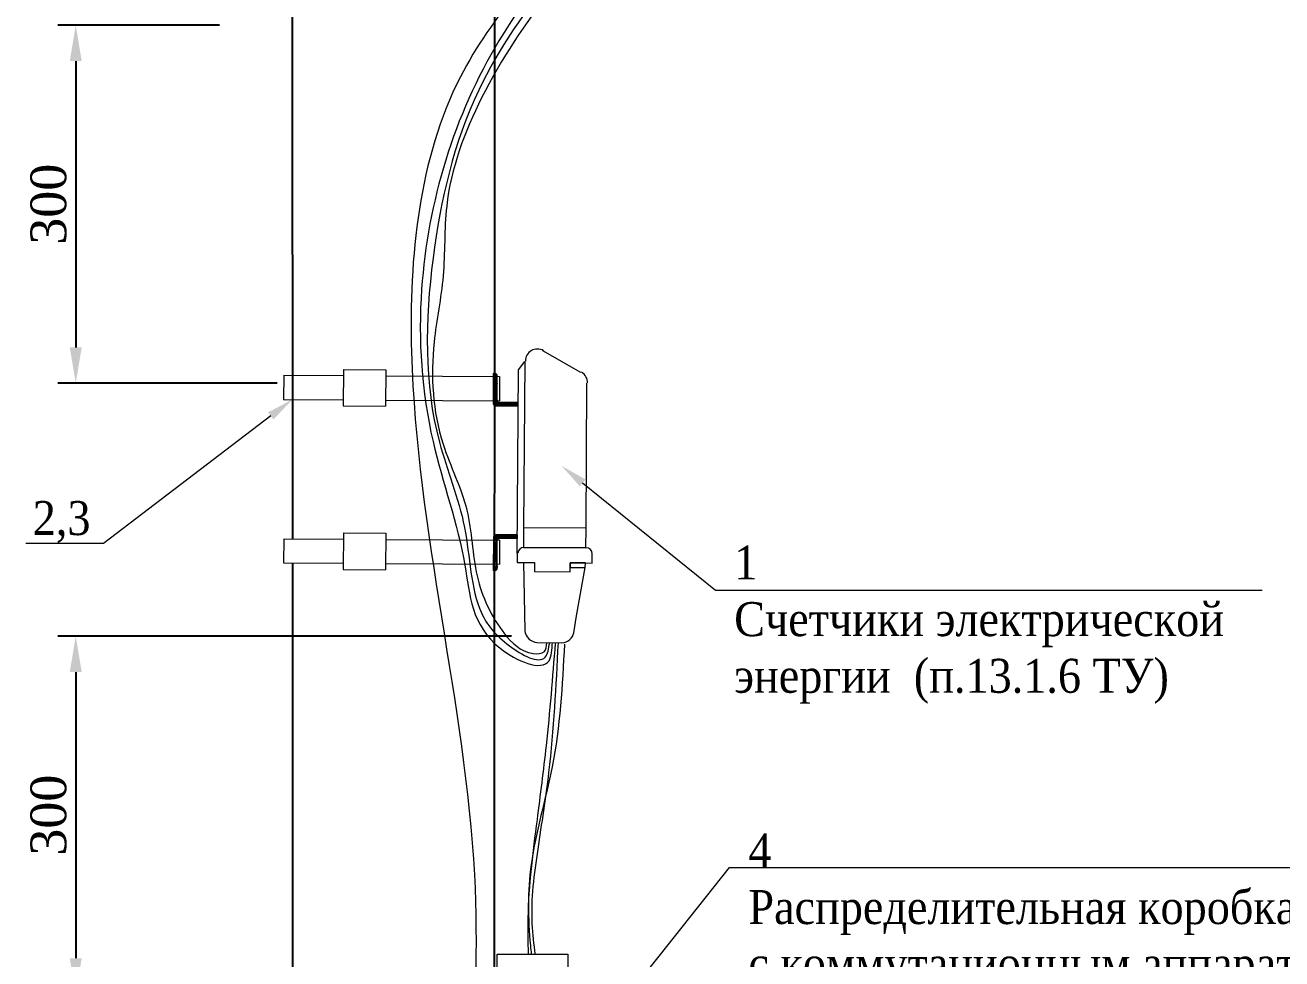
# Model space of a CAD drawing. Header units: millimetres. Extents: x 2174 to 9129, y 1758 to 2055.
# Drawn here: x 6657.2 to 6745, y 1948.9 to 2014.1 of the extents above; entities that cross this region are included whole.
import ezdxf
from ezdxf import colors
from ezdxf.entities.mleader import LeaderData, LeaderLine
from ezdxf.math import Vec2, Vec3

# ---------------------------------------------------------------- set-up
doc = ezdxf.new("R2010")
doc.units = ezdxf.units.MM
doc.styles.get("Standard").update_dxf_attribs({"font": 'Arial.ttf'})
doc.styles.add('стиль1', font='Times New Roman.ttf', dxfattribs={"width": 0.9, "height": 2})
doc.dimstyles.new('ISO-25', dxfattribs={"dimtxt": 2.5, "dimasz": 2.5, "dimexe": 1.25, "dimexo": 0.625, "dimtad": 1, "dimtxsty": 'Standard', "dimcen": 2.5, "dimadec": 0, "dimazin": 0, "dimtfac": 1, "dimtmove": 0, "dimatfit": 3, "dimfxl": 1, "dimarcsym": 0})

# ---------------------------------------------------------------- blocks, each defined once
blk = doc.blocks.new('*D46')
at = {"color": 0, "lineweight": -2, "transparency": 16777216}
for p, q in [((6670.755, 2014.124), (6659.456, 2014.124)), ((6660.706, 2011.624), (6660.706, 1991.617)), ((6674.781, 1989.117), (6659.456, 1989.117))]:
    blk.add_line(p, q, dxfattribs=at)
at = {"color": 0, "transparency": 16777216}
for points in [[(6660.29, 2011.624), (6661.123, 2011.624), (6660.706, 2014.124)], [(6660.29, 1991.617), (6661.123, 1991.617), (6660.706, 1989.117)]]:
    blk.add_solid(points, dxfattribs=at)
at = {"layer": 'Defpoints', "color": 0, "transparency": 16777216}
for p in [(6671.38, 2014.124), (6660.706, 1989.117), (6675.406, 1989.117)]:
    blk.add_point(p, dxfattribs=at)
at = {"color": 0, "transparency": 16777216, "insert": (6658.81, 2001.62), "char_height": 2.5, "attachment_point": 5, "rotation": 90}
blk.add_mtext('{\\fTimes New Roman|b0|i0|c204|p18;300}', dxfattribs=at)
blk = doc.blocks.new('*D47')
at = {"color": 0, "lineweight": -2, "transparency": 16777216}
for p, q in [((6691.157, 1971.431), (6659.456, 1971.431)), ((6660.706, 1968.931), (6660.706, 1948.925)), ((6674.781, 1946.425), (6659.456, 1946.425))]:
    blk.add_line(p, q, dxfattribs=at)
at = {"color": 0, "transparency": 16777216}
for points in [[(6660.29, 1968.931), (6661.123, 1968.931), (6660.706, 1971.431)], [(6660.29, 1948.925), (6661.123, 1948.925), (6660.706, 1946.425)]]:
    blk.add_solid(points, dxfattribs=at)
at = {"layer": 'Defpoints', "color": 0, "transparency": 16777216}
for p in [(6691.782, 1971.431), (6660.706, 1946.425), (6675.406, 1946.425)]:
    blk.add_point(p, dxfattribs=at)
at = {"color": 0, "transparency": 16777216, "insert": (6658.81, 1958.928), "char_height": 2.5, "attachment_point": 5, "rotation": 90}
blk.add_mtext('{\\fTimes New Roman|b0|i0|c204|p18;300}', dxfattribs=at)

msp = doc.modelspace()

# ---------------------------------------------------------------- hatches: boundary and pattern name
h = msp.add_hatch(color=0)
h.paths.add_polyline_path([(6690.131, 1989.628), (6689.931, 1989.629), (6690.124, 1987.907)])
h.paths.add_polyline_path([(6689.931, 1989.013), (6690.124, 1987.907), (6689.924, 1987.908)])
h.paths.add_polyline_path([(6690.124, 1987.907), (6689.924, 1987.908)], flags=16)
h.paths.add_polyline_path([(6689.924, 1987.908), (6690.124, 1987.907), (6690.108, 1987.907)], flags=17)
h = msp.add_hatch(color=0)
h.paths.add_polyline_path([(6690.131, 1989.677), (6689.932, 1989.678), (6690.131, 1989.631)])
h.paths.add_polyline_path([(6689.932, 1989.678), (6690.131, 1989.631), (6689.931, 1989.632)])
h = msp.add_hatch(color=0)
h.paths.add_polyline_path([(6690.008, 1989.785), (6689.932, 1989.786), (6690.087, 1989.754)], flags=17)
h.paths.add_polyline_path([(6689.932, 1989.786), (6690.087, 1989.754), (6689.932, 1989.755)])
h = msp.add_hatch(color=0)
h.paths.add_polyline_path([(6690.086, 1989.754), (6689.932, 1989.755)], flags=17)
h.paths.add_polyline_path([(6690.086, 1989.754), (6689.932, 1989.755), (6690.087, 1989.754)])
h = msp.add_hatch(color=0)
h.paths.add_polyline_path([(6690.086, 1989.754), (6689.932, 1989.755), (6690.131, 1989.707)], flags=17)
h.paths.add_polyline_path([(6689.932, 1989.755), (6690.131, 1989.707), (6689.932, 1989.709)])
h = msp.add_hatch(color=0)
h.paths.add_polyline_path([(6690.131, 1989.708), (6690.116, 1989.708), (6689.932, 1989.709)])
h.paths.add_polyline_path([(6690.131, 1989.708), (6689.932, 1989.709), (6690.085, 1989.708)])
h = msp.add_hatch(color=0)
h.paths.add_polyline_path([(6690.131, 1989.708), (6689.932, 1989.709), (6690.131, 1989.677)])
h.paths.add_polyline_path([(6689.932, 1989.709), (6690.131, 1989.677), (6689.932, 1989.678)])
h = msp.add_hatch(color=0)
h.paths.add_polyline_path([(6690.131, 1989.043), (6689.931, 1989.044), (6690.131, 1989.012)])
h.paths.add_polyline_path([(6689.931, 1989.044), (6690.131, 1989.012), (6689.931, 1989.013)])
h = msp.add_hatch(color=0)
h.paths.add_polyline_path([(6690.154, 1987.83), (6689.924, 1987.831), (6690.199, 1987.783)])
h.paths.add_polyline_path([(6689.924, 1987.831), (6690.199, 1987.783), (6689.923, 1987.785)])
h.paths.add_polyline_path([(6690.199, 1987.783), (6689.923, 1987.785)])
h.paths.add_polyline_path([(6689.923, 1987.785), (6690.199, 1987.783)])
h = msp.add_hatch(color=0)
h.paths.add_polyline_path([(6690.199, 1987.783), (6689.923, 1987.785), (6690.23, 1987.753)])
h.paths.add_polyline_path([(6689.923, 1987.785), (6690.23, 1987.753), (6689.923, 1987.755)])
h = msp.add_hatch(color=0)
h.paths.add_polyline_path([(6690.276, 1987.752), (6689.923, 1987.755)])
h.paths.add_polyline_path([(6690.276, 1987.752), (6689.923, 1987.755), (6690.23, 1987.753)])
h = msp.add_hatch(color=0)
h.paths.add_polyline_path([(6690.307, 1987.752), (6689.923, 1987.755)])
h.paths.add_polyline_path([(6690.307, 1987.752), (6689.923, 1987.755), (6690.276, 1987.752)])
h = msp.add_hatch(color=0)
h.paths.add_polyline_path([(6691.605, 1987.743), (6689.923, 1987.755), (6691.604, 1987.697)])
h.paths.add_polyline_path([(6689.923, 1987.755), (6691.604, 1987.697), (6689.923, 1987.709)])
h = msp.add_hatch(color=0)
h.paths.add_polyline_path([(6691.604, 1987.697), (6689.923, 1987.709), (6691.605, 1987.666)], flags=17)
h.paths.add_polyline_path([(6689.923, 1987.709), (6691.605, 1987.666), (6689.923, 1987.678)])
h.paths.add_polyline_path([(6691.605, 1987.666), (6689.923, 1987.678)], flags=16)
h.paths.add_polyline_path([(6689.923, 1987.678), (6691.605, 1987.666)], flags=17)
h = msp.add_hatch(color=0)
h.paths.add_polyline_path([(6691.605, 1987.666), (6689.923, 1987.678), (6691.603, 1987.62)])
h.paths.add_polyline_path([(6689.923, 1987.678), (6691.603, 1987.62), (6689.938, 1987.632)], flags=17)
h = msp.add_hatch(color=0)
h.paths.add_polyline_path([(6690.124, 1987.907), (6689.924, 1987.908), (6690.123, 1987.861)])
h.paths.add_polyline_path([(6689.924, 1987.908), (6690.123, 1987.861), (6689.924, 1987.862)])
h = msp.add_hatch(color=0)
h.paths.add_polyline_path([(6690.123, 1987.861), (6689.924, 1987.862), (6690.154, 1987.83)])
h.paths.add_polyline_path([(6689.924, 1987.862), (6690.154, 1987.83), (6689.924, 1987.831)])
h.paths.add_polyline_path([(6690.154, 1987.83), (6689.924, 1987.831)])
h.paths.add_polyline_path([(6689.924, 1987.831), (6690.154, 1987.83)])
h = msp.add_hatch(color=0)
h.paths.add_polyline_path([(6691.603, 1987.62), (6689.938, 1987.632), (6691.603, 1987.589)], flags=17)
h.paths.add_polyline_path([(6689.938, 1987.632), (6691.603, 1987.589), (6689.953, 1987.601)], flags=17)
h.paths.add_polyline_path([(6691.603, 1987.589), (6689.953, 1987.601), (6689.99, 1987.579)])
h = msp.add_hatch(color=0)
h.paths.add_polyline_path([(6691.603, 1987.589), (6689.99, 1987.581), (6691.603, 1987.543)])
h.paths.add_polyline_path([(6689.99, 1987.581), (6691.603, 1987.543), (6690.029, 1987.554)], flags=17)
h.paths.add_polyline_path([(6691.603, 1987.543), (6690.029, 1987.554), (6690.075, 1987.554)], flags=16)
h = msp.add_hatch(color=0)
h.paths.add_polyline_path([(6690.139, 1978.141), (6689.939, 1978.142), (6690.132, 1977.035)])
h.paths.add_polyline_path([(6689.939, 1978.142), (6690.132, 1976.22), (6689.932, 1976.222)])
h = msp.add_hatch(color=0)
h.paths.add_polyline_path([(6690.139, 1978.171), (6689.94, 1978.173), (6690.139, 1978.141)])
h.paths.add_polyline_path([(6689.94, 1978.173), (6690.139, 1978.141), (6689.939, 1978.142)])
h.paths.add_polyline_path([(6690.139, 1978.141), (6689.939, 1978.142)])
h.paths.add_polyline_path([(6689.939, 1978.142), (6690.139, 1978.141), (6690.124, 1978.141)])
h = msp.add_hatch(color=0)
h.paths.add_polyline_path([(6691.542, 1978.329), (6689.941, 1978.341), (6691.545, 1978.283)], flags=17)
h.paths.add_polyline_path([(6689.941, 1978.341), (6691.545, 1978.283), (6689.94, 1978.295)])
h = msp.add_hatch(color=0)
h.paths.add_polyline_path([(6690.293, 1978.293), (6689.94, 1978.295)])
h.paths.add_polyline_path([(6690.293, 1978.293), (6689.94, 1978.295), (6690.324, 1978.293)])
h = msp.add_hatch(color=0)
h.paths.add_polyline_path([(6690.247, 1978.293), (6689.94, 1978.295)])
h.paths.add_polyline_path([(6690.247, 1978.293), (6689.94, 1978.295), (6690.293, 1978.293)])
h = msp.add_hatch(color=0)
h.paths.add_polyline_path([(6690.247, 1978.293), (6689.94, 1978.295), (6690.216, 1978.263)])
h.paths.add_polyline_path([(6689.94, 1978.295), (6690.216, 1978.263), (6689.94, 1978.265)])
h.paths.add_polyline_path([(6690.216, 1978.263), (6689.94, 1978.265)])
h.paths.add_polyline_path([(6689.94, 1978.265), (6690.216, 1978.263)])
h = msp.add_hatch(color=0)
h.paths.add_polyline_path([(6690.216, 1978.263), (6689.94, 1978.265), (6690.17, 1978.217)])
h.paths.add_polyline_path([(6689.94, 1978.265), (6690.17, 1978.217), (6689.94, 1978.219)])
h.paths.add_polyline_path([(6690.17, 1978.217), (6689.94, 1978.219)])
h.paths.add_polyline_path([(6689.94, 1978.219), (6690.17, 1978.217)])
h = msp.add_hatch(color=0)
h.paths.add_polyline_path([(6690.17, 1978.217), (6689.94, 1978.219), (6690.139, 1978.171)])
h.paths.add_polyline_path([(6689.94, 1978.219), (6690.139, 1978.171), (6689.94, 1978.173)])
h = msp.add_hatch(color=0)
h.paths.add_polyline_path([(6691.543, 1978.406), (6689.958, 1978.418), (6691.542, 1978.36)])
h.paths.add_polyline_path([(6689.958, 1978.418), (6691.542, 1978.36), (6689.941, 1978.372)])
h.paths.add_polyline_path([(6691.542, 1978.36), (6689.941, 1978.372)], flags=16)
h.paths.add_polyline_path([(6689.941, 1978.372), (6691.542, 1978.36)], flags=17)
h = msp.add_hatch(color=0)
h.paths.add_polyline_path([(6691.542, 1978.36), (6689.941, 1978.372), (6691.542, 1978.329)], flags=17)
h.paths.add_polyline_path([(6689.941, 1978.372), (6691.542, 1978.329), (6689.941, 1978.341)])
h = msp.add_hatch(color=0)
h.paths.add_polyline_path([(6691.543, 1978.437), (6689.972, 1978.449), (6691.543, 1978.406)], flags=17)
h.paths.add_polyline_path([(6689.972, 1978.449), (6691.543, 1978.406), (6689.958, 1978.418)])
h = msp.add_hatch(color=0)
h.paths.add_polyline_path([(6691.543, 1978.483), (6690.028, 1978.494), (6691.543, 1978.437)])
h.paths.add_polyline_path([(6690.028, 1978.494), (6691.541, 1978.437), (6689.972, 1978.448)])
h.paths.add_polyline_path([(6691.541, 1978.437), (6690.018, 1978.448), (6689.972, 1978.449)], flags=17)
h = msp.add_hatch(color=0)
h.paths.add_polyline_path([(6691.543, 1978.483), (6690.095, 1978.494)], flags=0)
h.paths.add_polyline_path([(6690.095, 1978.494), (6691.543, 1978.483)], flags=17)
h.paths.add_polyline_path([(6691.543, 1978.483), (6690.095, 1978.494)], flags=16)
h.paths.add_polyline_path([(6691.543, 1978.483), (6690.095, 1978.494), (6690.049, 1978.494)])
h = msp.add_hatch(color=0)
h.paths.add_polyline_path([(6690.108, 1976.092), (6689.932, 1976.12), (6690.085, 1976.073)])
h.paths.add_polyline_path([(6689.932, 1976.12), (6690.085, 1976.073), (6689.931, 1976.074)])
h = msp.add_hatch(color=0)
h.paths.add_polyline_path([(6690.039, 1976.074), (6689.931, 1976.074)])
h.paths.add_polyline_path([(6690.039, 1976.074), (6689.931, 1976.074), (6690.085, 1976.073)])
h = msp.add_hatch(color=0)
h.paths.add_polyline_path([(6690.085, 1976.073), (6689.931, 1976.074), (6690.008, 1976.028)])
h.paths.add_polyline_path([(6689.931, 1976.074), (6690.008, 1976.028), (6689.931, 1976.028)])
h.paths.add_polyline_path([(6690.008, 1976.028), (6689.931, 1976.028)], flags=17)
h.paths.add_polyline_path([(6689.931, 1976.028), (6690.008, 1976.028), (6690.006, 1976.028)])
msp.add_hatch(color=0).paths.add_polyline_path([(6689.962, 1976.028), (6689.931, 1976.028), (6690.008, 1976.028)])
h = msp.add_hatch(color=0)
h.paths.add_polyline_path([(6690.132, 1976.227), (6689.932, 1976.228), (6690.132, 1976.196)])
h.paths.add_polyline_path([(6689.932, 1976.228), (6690.132, 1976.196), (6689.932, 1976.197)])
h = msp.add_hatch(color=0)
h.paths.add_polyline_path([(6690.132, 1976.196), (6689.932, 1976.197), (6690.131, 1976.15)])
h.paths.add_polyline_path([(6689.932, 1976.197), (6690.131, 1976.15), (6689.932, 1976.151)])
h = msp.add_hatch(color=0)
h.paths.add_polyline_path([(6690.131, 1976.15), (6689.932, 1976.151), (6690.131, 1976.119)])
h.paths.add_polyline_path([(6689.932, 1976.151), (6690.131, 1976.119), (6689.932, 1976.12)])
h = msp.add_hatch(color=0)
h.paths.add_polyline_path([(6690.108, 1976.092), (6689.932, 1976.12)], flags=17)
h.paths.add_polyline_path([(6690.108, 1976.092), (6689.932, 1976.12), (6690.131, 1976.119)])

# ---------------------------------------------------------------- linework, layer by layer
at = {"color": 0, "linetype": 'Continuous'}
for p, q in [((6675.835, 2015.004), (6675.847, 1981.201)), ((6689.968, 2015.004), (6689.955, 1947.812)), ((6675.847, 1987.977), (6675.847, 1978.243)), ((6675.847, 1976.555), (6675.847, 1947.812))]:
    msp.add_line(p, q, dxfattribs=at)
at = {"color": 0, "linetype": 'Continuous', "lineweight": 20}
for points in [[(6696.003, 1989.861), (6693.342, 1991.383), (6693.342, 1991.383)], [(6679.417, 1990.072), (6679.401, 1987.524), (6679.401, 1987.524)], [(6679.417, 1990.072), (6682.364, 1990.053), (6682.364, 1990.053)], [(6682.364, 1990.053), (6682.348, 1987.505), (6682.348, 1987.505)], [(6691.561, 1977.212), (6691.645, 1990.059), (6692.079, 1990.639)], [(6692.079, 1990.639), (6692.003, 1979.005), (6692.003, 1979.005)], [(6675.24, 1989.67), (6675.229, 1987.981), (6675.229, 1987.981)], [(6675.24, 1989.67), (6679.415, 1989.642), (6679.415, 1989.642)], [(6682.361, 1989.623), (6690.327, 1989.571), (6690.327, 1989.571)], [(6689.923, 1987.709), (6689.932, 1989.786), (6689.963, 1989.786)], [(6690.327, 1989.571), (6690.316, 1987.883), (6690.316, 1987.883)], [(6696.362, 1978.977), (6696.428, 1989.122), (6696.428, 1989.122)], [(6690.131, 1989.012), (6690.124, 1987.907), (6690.124, 1987.907)], [(6675.229, 1987.981), (6679.404, 1987.954), (6679.404, 1987.954)], [(6679.401, 1987.524), (6682.348, 1987.505), (6682.348, 1987.505)], [(6682.35, 1987.935), (6690.316, 1987.883), (6690.316, 1987.883)], [(6691.603, 1987.543), (6690.075, 1987.554), (6690.075, 1987.554)], [(6690.307, 1987.752), (6691.605, 1987.743), (6691.603, 1987.543)], [(6679.417, 1978.65), (6679.401, 1976.102), (6679.401, 1976.102)], [(6679.417, 1978.65), (6682.364, 1978.63), (6682.364, 1978.63)], [(6682.364, 1978.63), (6682.348, 1976.083), (6682.348, 1976.083)], [(6675.24, 1978.247), (6675.229, 1976.559), (6675.229, 1976.559)], [(6675.24, 1978.247), (6679.415, 1978.22), (6679.415, 1978.22)], [(6682.361, 1978.201), (6690.327, 1978.149), (6690.327, 1978.149)], [(6689.941, 1978.341), (6689.931, 1976.028), (6689.962, 1976.028)], [(6691.543, 1978.483), (6690.095, 1978.494), (6690.095, 1978.494)], [(6690.132, 1976.227), (6690.139, 1978.141), (6690.139, 1978.141)], [(6690.327, 1978.149), (6690.316, 1976.461), (6690.316, 1976.461)], [(6696.353, 1977.611), (6691.994, 1977.639), (6691.994, 1977.639)], [(6691.561, 1977.212), (6691.557, 1976.583), (6691.557, 1976.583)], [(6691.557, 1976.583), (6692.77, 1976.575), (6692.766, 1975.946), (6695.252, 1975.93), (6695.256, 1976.559), (6696.791, 1976.549), (6696.795, 1977.178)], [(6675.229, 1976.559), (6679.404, 1976.532), (6679.404, 1976.532)], [(6679.401, 1976.102), (6682.348, 1976.083), (6682.348, 1976.083)], [(6682.35, 1976.512), (6690.316, 1976.461), (6690.316, 1976.461)], [(6691.987, 1976.58), (6692.079, 1971.821), (6692.079, 1971.821)], [(6695.693, 1972.857), (6696.313, 1976.23), (6696.313, 1976.23)], [(6695.501, 1971.676), (6695.693, 1972.857), (6695.693, 1972.857)], [(6692.933, 1970.987), (6694.667, 1970.976), (6694.667, 1970.976)]]:
    msp.add_lwpolyline(points, dxfattribs=at)
at = {"color": 0, "linetype": 'Continuous', "lineweight": -2}
for points in [[(6689.932, 1989.678), (6690.131, 1989.043), (6689.931, 1989.044)], [(6690.009, 1989.785), (6689.932, 1989.786)], [(6690.009, 1989.785), (6689.932, 1989.786), (6689.963, 1989.786)], [(6690.008, 1989.785), (6689.932, 1989.786), (6690.087, 1989.754)], [(6689.932, 1989.786), (6690.04, 1989.755), (6689.932, 1989.755)], [(6690.086, 1989.754), (6690.086, 1989.754), (6689.932, 1989.755)], [(6690.086, 1989.754), (6689.932, 1989.755), (6690.087, 1989.754)], [(6690.086, 1989.754), (6689.932, 1989.755), (6690.131, 1989.707)], [(6689.932, 1989.755), (6690.085, 1989.708), (6689.932, 1989.709)], [(6690.131, 1989.708), (6690.116, 1989.708), (6689.932, 1989.709)], [(6690.131, 1989.708), (6689.932, 1989.709), (6690.085, 1989.708)], [(6690.131, 1989.708), (6689.932, 1989.709), (6690.131, 1989.677)], [(6689.932, 1989.709), (6690.131, 1989.677), (6689.932, 1989.678)], [(6690.131, 1989.677), (6689.932, 1989.678), (6690.131, 1989.043)], [(6689.931, 1989.013), (6690.124, 1987.907), (6689.924, 1987.908)], [(6690.131, 1989.043), (6689.931, 1989.044), (6690.131, 1989.012)], [(6689.931, 1989.044), (6690.131, 1989.012), (6689.931, 1989.013)], [(6690.131, 1989.012), (6689.931, 1989.013), (6690.124, 1987.907)], [(6689.924, 1987.831), (6690.199, 1987.783), (6689.923, 1987.785)], [(6690.199, 1987.783), (6689.923, 1987.785)], [(6689.923, 1987.785), (6690.199, 1987.783), (6690.199, 1987.783)], [(6690.199, 1987.783), (6689.923, 1987.785), (6690.23, 1987.753)], [(6689.923, 1987.785), (6690.23, 1987.753), (6689.923, 1987.755)], [(6690.276, 1987.752), (6690.276, 1987.752), (6689.923, 1987.755)], [(6690.276, 1987.752), (6689.923, 1987.755), (6690.23, 1987.753)], [(6690.307, 1987.752), (6690.307, 1987.752), (6689.923, 1987.755)], [(6690.307, 1987.752), (6689.923, 1987.755), (6690.276, 1987.752)], [(6691.605, 1987.743), (6689.923, 1987.755), (6691.604, 1987.697)], [(6689.923, 1987.755), (6691.604, 1987.697), (6689.923, 1987.709)], [(6691.604, 1987.697), (6689.923, 1987.709), (6691.605, 1987.666)], [(6689.923, 1987.709), (6691.605, 1987.666), (6689.923, 1987.678)], [(6691.605, 1987.666), (6689.923, 1987.678)], [(6689.923, 1987.678), (6691.605, 1987.666), (6691.605, 1987.666)], [(6691.605, 1987.666), (6689.923, 1987.678), (6691.603, 1987.62)], [(6689.923, 1987.678), (6691.603, 1987.62), (6689.938, 1987.632)], [(6690.124, 1987.907), (6689.924, 1987.908)], [(6689.924, 1987.908), (6690.124, 1987.907), (6690.108, 1987.907)], [(6690.124, 1987.907), (6689.924, 1987.908), (6690.123, 1987.861)], [(6689.924, 1987.908), (6690.123, 1987.861), (6689.924, 1987.862)], [(6690.123, 1987.861), (6689.924, 1987.862), (6690.154, 1987.83)], [(6689.924, 1987.862), (6690.154, 1987.83), (6689.924, 1987.831)], [(6690.154, 1987.83), (6689.924, 1987.831)], [(6689.924, 1987.831), (6690.154, 1987.83), (6690.154, 1987.83)], [(6690.154, 1987.83), (6689.924, 1987.831), (6690.199, 1987.783)], [(6689.938, 1987.632), (6691.603, 1987.589), (6689.953, 1987.601)], [(6691.603, 1987.62), (6689.953, 1987.632), (6691.603, 1987.589)], [(6691.603, 1987.589), (6689.953, 1987.601), (6689.99, 1987.579)], [(6689.953, 1987.601), (6691.603, 1987.589), (6691.603, 1987.589)], [(6689.99, 1987.579), (6691.603, 1987.543), (6690.029, 1987.554)], [(6691.603, 1987.589), (6689.999, 1987.601), (6691.603, 1987.543)], [(6691.603, 1987.543), (6690.029, 1987.554), (6690.075, 1987.554)], [(6690.029, 1987.554), (6691.603, 1987.543), (6691.603, 1987.543)], [(6691.603, 1987.543), (6691.603, 1987.543), (6690.075, 1987.554)], [(6691.603, 1987.543), (6690.075, 1987.554)], [(6689.939, 1978.142), (6690.132, 1976.227), (6689.932, 1976.228)], [(6689.94, 1978.173), (6690.139, 1978.141), (6689.939, 1978.142)], [(6690.139, 1978.141), (6689.939, 1978.142)], [(6689.939, 1978.142), (6690.139, 1978.141), (6690.124, 1978.141)], [(6690.139, 1978.141), (6689.939, 1978.142), (6690.132, 1976.227)], [(6689.941, 1978.341), (6691.545, 1978.283), (6689.94, 1978.295)], [(6690.293, 1978.293), (6690.293, 1978.293), (6689.94, 1978.295)], [(6690.293, 1978.293), (6689.94, 1978.295), (6690.324, 1978.293)], [(6690.247, 1978.293), (6690.247, 1978.293), (6689.94, 1978.295)], [(6690.247, 1978.293), (6689.94, 1978.295), (6690.293, 1978.293)], [(6690.247, 1978.293), (6689.94, 1978.295), (6690.216, 1978.263)], [(6689.94, 1978.295), (6690.216, 1978.263), (6689.94, 1978.265)], [(6690.216, 1978.263), (6689.94, 1978.265)], [(6689.94, 1978.265), (6690.216, 1978.263), (6690.216, 1978.263)], [(6690.216, 1978.263), (6689.94, 1978.265), (6690.17, 1978.217)], [(6689.94, 1978.265), (6690.17, 1978.217), (6689.94, 1978.219)], [(6690.17, 1978.217), (6689.94, 1978.219)], [(6689.94, 1978.219), (6690.17, 1978.217), (6690.17, 1978.217)], [(6690.17, 1978.217), (6689.94, 1978.219), (6690.139, 1978.171)], [(6689.94, 1978.219), (6690.139, 1978.171), (6689.94, 1978.173)], [(6690.139, 1978.171), (6689.94, 1978.173), (6690.139, 1978.141)], [(6689.958, 1978.418), (6691.542, 1978.36), (6689.941, 1978.372)], [(6691.542, 1978.36), (6689.941, 1978.372)], [(6689.941, 1978.372), (6691.542, 1978.36), (6691.542, 1978.36)], [(6691.542, 1978.36), (6689.941, 1978.372), (6691.542, 1978.329)], [(6689.941, 1978.372), (6691.542, 1978.329), (6689.941, 1978.341)], [(6691.542, 1978.329), (6689.941, 1978.341), (6691.545, 1978.283)], [(6689.972, 1978.449), (6691.543, 1978.406), (6689.958, 1978.418)], [(6690.028, 1978.494), (6691.543, 1978.437), (6689.972, 1978.448)], [(6691.543, 1978.437), (6690.018, 1978.448), (6689.972, 1978.449)], [(6691.543, 1978.437), (6689.972, 1978.449), (6691.543, 1978.406)], [(6691.543, 1978.406), (6689.972, 1978.418), (6691.542, 1978.36)], [(6690.018, 1978.448), (6691.543, 1978.437), (6691.543, 1978.437)], [(6691.543, 1978.483), (6690.095, 1978.494), (6690.049, 1978.494)], [(6691.543, 1978.483), (6690.049, 1978.494), (6691.543, 1978.437)], [(6691.543, 1978.483), (6690.095, 1978.494)], [(6690.095, 1978.494), (6691.543, 1978.483), (6691.543, 1978.483)], [(6691.543, 1978.483), (6691.543, 1978.483), (6690.095, 1978.494)], [(6689.932, 1976.12), (6690.085, 1976.073), (6689.931, 1976.074)], [(6690.039, 1976.074), (6690.039, 1976.074), (6689.931, 1976.074)], [(6690.085, 1976.073), (6689.931, 1976.074), (6690.085, 1976.073)], [(6690.039, 1976.074), (6689.931, 1976.074), (6690.008, 1976.028)], [(6689.931, 1976.074), (6690.008, 1976.028), (6689.931, 1976.028)], [(6689.962, 1976.028), (6689.962, 1976.043), (6689.931, 1976.028)], [(6689.962, 1976.028), (6689.962, 1976.043), (6689.931, 1976.028)], [(6690.008, 1976.028), (6689.931, 1976.028)], [(6689.962, 1976.028), (6689.931, 1976.028), (6690.008, 1976.028)], [(6690.132, 1976.227), (6689.932, 1976.228), (6690.132, 1976.196)], [(6689.932, 1976.228), (6690.132, 1976.196), (6689.932, 1976.197)], [(6690.132, 1976.196), (6689.932, 1976.197), (6690.131, 1976.15)], [(6689.932, 1976.197), (6690.131, 1976.15), (6689.932, 1976.151)], [(6690.131, 1976.15), (6689.932, 1976.151), (6690.131, 1976.119)], [(6689.932, 1976.151), (6690.131, 1976.119), (6689.932, 1976.12)], [(6690.108, 1976.092), (6690.108, 1976.092), (6689.932, 1976.12)], [(6690.108, 1976.092), (6689.932, 1976.12), (6690.131, 1976.119)], [(6690.108, 1976.092), (6689.932, 1976.12), (6690.085, 1976.073)]]:
    msp.add_lwpolyline(points, close=True, dxfattribs=at)
at = {"color": 0, "linetype": 'Continuous', "lineweight": 20}
for points in [[(6691.994, 1977.639), (6696.353, 1977.611), (6696.362, 1978.977), (6692.003, 1979.005)], [(6696.315, 1976.552), (6695.256, 1976.559), (6695.254, 1976.237), (6696.313, 1976.23)]]:
    msp.add_lwpolyline(points, close=True, dxfattribs=at)
at = {"lineweight": 0}
msp.add_lwpolyline([(6690.157, 1949.226), (6695.083, 1949.226), (6695.083, 1933.294), (6690.157, 1933.294)], close=True, dxfattribs=at)
for points in [[(6696.657, 2022.042), (6687.585, 2010.525), (6684.17, 1991.295), (6688.562, 1954.748), (6686.851, 1924.37), (6687.989, 1912.092), (6701.543, 1902.929), (6703.319, 1902.675)], [(6696.795, 2021.699), (6690.278, 2013.043), (6684.876, 1995.694), (6685.67, 1985.051), (6687.896, 1976.395), (6690.36, 1970.597), (6693.777, 1969.723), (6694.015, 1970.994)], [(6697.692, 2021.808), (6694.201, 2017.721), (6688.863, 2009.582), (6685.671, 1997.852), (6686.12, 1984.993), (6687.867, 1979.04), (6689.064, 1973.058), (6691.009, 1970.765), (6693.503, 1969.968), (6693.823, 1970.968)], [(6698.321, 2022.2), (6693.954, 2016.679), (6689.067, 2009.056), (6686.625, 2001.485), (6686.375, 1996.605), (6685.749, 1991.989), (6686.375, 1984.856), (6688.035, 1980.243), (6688.755, 1975.644), (6690.665, 1971.609), (6692.669, 1970.232), (6693.451, 1970.357), (6693.62, 1970.98)], [(6694.854, 1970.885), (6693.994, 1962.296), (6692.528, 1955.475), (6692.477, 1949.816), (6692.539, 1949.219)], [(6694.207, 1970.945), (6693.572, 1963.787), (6692.937, 1958.611), (6692.301, 1951.733), (6692.32, 1949.231)], [(6694.405, 1970.972), (6693.747, 1961.915), (6692.987, 1956.552), (6692.582, 1951.341), (6692.8, 1949.177)]]:
    msp.add_spline(points, degree=3, dxfattribs=at)
at = {"color": 0, "linetype": 'Continuous', "lineweight": 20}
msp.add_open_spline([(6693.388, 1991.383), (6693.128, 1991.538), (6692.806, 1991.54), (6692.544, 1991.388), (6692.544, 1991.388), (6692.282, 1991.236), (6692.127, 1990.961), (6692.125, 1990.654)], degree=3, knots=[0, 0, 0, 0, 0.125, 0.125, 0.125, 0.125001, 1, 1, 1, 1], dxfattribs=at)
for points in [[(6696.474, 1989.137), (6696.476, 1989.444), (6696.309, 1989.721), (6696.049, 1989.876)], [(6689.923, 1987.724), (6689.922, 1987.632), (6689.998, 1987.555), (6690.091, 1987.554)], [(6692.025, 1977.639), (6691.794, 1977.64), (6691.609, 1977.457), (6691.608, 1977.227)], [(6696.795, 1977.194), (6696.797, 1977.424), (6696.614, 1977.609), (6696.384, 1977.611)], [(6692.079, 1971.821), (6692.122, 1971.391), (6692.504, 1971.036), (6692.933, 1970.987)], [(6694.667, 1970.976), (6695.097, 1971.019), (6695.452, 1971.308), (6695.501, 1971.676)]]:
    msp.add_open_spline(points, degree=3, dxfattribs=at)

# ---------------------------------------------------------------- dimensions: what is measured, and where the dimension line sits
at = {"color": 0}
for base, p1, p2, picture, middle in [((6660.706, 1989.117), (6671.38, 2014.124), (6675.406, 1989.117), '*D46', (6658.81, 2001.62)), ((6660.706, 1946.425), (6691.782, 1971.431), (6675.406, 1946.425), '*D47', (6658.81, 1958.928))]:
    dim = msp.add_linear_dim(base=base, p1=p1, p2=p2, angle=90, text='{\\fTimes New Roman|b0|i0|c204|p18;300}', dimstyle='ISO-25', override={"dimtmove": 1}, dxfattribs=at)
    dim.commit()
    dim.dimension.update_dxf_attribs({"geometry": picture, "text_midpoint": middle})

# ---------------------------------------------------------------- leaders
at = {"color": 0, "linetype": 'ByBlock', "lineweight": -2}
ml = msp.add_multileader_mtext('Standard', dxfattribs=at)
ml.set_content('\\A1;2,3', style='стиль1')
ml.set_leader_properties(linetype='ByLayer', lineweight=18)
ml.build(insert=Vec2(0, 0))
ml.multileader.update_dxf_attribs({"text_left_attachment_type": 6, "text_right_attachment_type": 6, "dogleg_length": 0.386, "arrow_head_size": 1.9})
ctx = ml.context
ctx.base_point, ctx.char_height, ctx.arrow_head_size, ctx.landing_gap_size, ctx.plane_origin, ctx.plane_x_axis, ctx.plane_y_axis = Vec3(6656.752, 1977.92), 2.375, 1.9, 0.95, Vec3(6951.08, 1928.458), Vec3(1, 0, 0), Vec3(0, 1, 0)
ctx.left_attachment, ctx.right_attachment = 6, 6
notes = []
notes.append((ctx, [(1, (1, 1, 0), (6662.634, 1977.92), (-1, 0, 0), 0.367, [(0, [(6675.847, 1987.977)], 0, [])])]))
ctx.mtext.insert, ctx.mtext.text_direction, ctx.mtext.flow_direction = Vec3(6657.702, 1980.879), Vec3(1, 0, 0), 5
ml = msp.add_multileader_mtext('Standard', dxfattribs=at)
ml.set_content('\\A1;1\\P{\\A0;\\C256;Счетчики электрической \\Pэнергии } (п.13.1.6 ТУ)', style='стиль1')
ml.set_leader_properties(linetype='ByLayer', lineweight=18)
ml.build(insert=Vec2(0, 0))
ml.multileader.update_dxf_attribs({"text_left_attachment_type": 6, "text_right_attachment_type": 6, "dogleg_length": 0.386, "arrow_head_size": 1.9})
ctx = ml.context
ctx.base_point, ctx.char_height, ctx.arrow_head_size, ctx.landing_gap_size, ctx.plane_origin, ctx.plane_x_axis, ctx.plane_y_axis = Vec3(6705.766, 1974.649), 2.375, 1.9, 0.95, Vec3(7023.508, 1925.187), Vec3(1, 0, 0), Vec3(0, 1, 0)
ctx.left_attachment, ctx.right_attachment = 6, 6
notes.append((ctx, [(0, (1, 1, 0), (6705.399, 1974.649), (1, 0, 0), 0.367, [(0, [(6694.65, 1983.343)], 0, [])])]))
ctx.mtext.insert, ctx.mtext.text_direction, ctx.mtext.flow_direction = Vec3(6706.716, 1977.774), Vec3(1, 0, 0), 5
ml = msp.add_multileader_mtext('Standard', dxfattribs=at)
ml.set_content('\\A1;4\\PРаспределительная коробка \\Pс коммутационным аппаратом (п.13.1.7 ТУ)\\P ', style='стиль1')
ml.set_leader_properties(linetype='ByLayer', lineweight=18)
ml.build(insert=Vec2(0, 0))
ml.multileader.update_dxf_attribs({"text_left_attachment_type": 6, "text_right_attachment_type": 6, "dogleg_length": 0.386, "arrow_head_size": 1.9})
ctx = ml.context
ctx.base_point, ctx.char_height, ctx.arrow_head_size, ctx.landing_gap_size, ctx.plane_origin, ctx.plane_x_axis, ctx.plane_y_axis = Vec3(6706.758, 1955.279), 2.375, 1.9, 0.95, Vec3(7110.185, 1965.558), Vec3(1, 0, 0), Vec3(0, 1, 0)
ctx.left_attachment, ctx.right_attachment = 6, 6
notes.append((ctx, [(0, (1, 1, 0), (6706.391, 1955.279), (1, 0, 0), 0.367, [(0, [(6693.225, 1938.706)], 0, [])])]))
ctx.mtext.insert, ctx.mtext.text_direction, ctx.mtext.width, ctx.mtext.flow_direction = Vec3(6707.708, 1957.654), Vec3(1, 0, 0), 51.59939, 5
for ctx, leaders in notes:
    for number, flags, end, landing, length, lines in leaders:
        leader = LeaderData()
        leader.index, (leader.has_last_leader_line, leader.has_dogleg_vector, leader.attachment_direction) = number, flags
        leader.last_leader_point, leader.dogleg_vector, leader.dogleg_length = Vec3(end), Vec3(landing), length
        for number, points, colour, breaks in lines:
            line = LeaderLine()
            line.index, line.vertices, line.color, line.breaks = number, Vec3.list(points), colors.encode_raw_color(colour), breaks
            leader.lines.append(line)
        ctx.leaders.append(leader)

doc.saveas('drawing.dxf')
